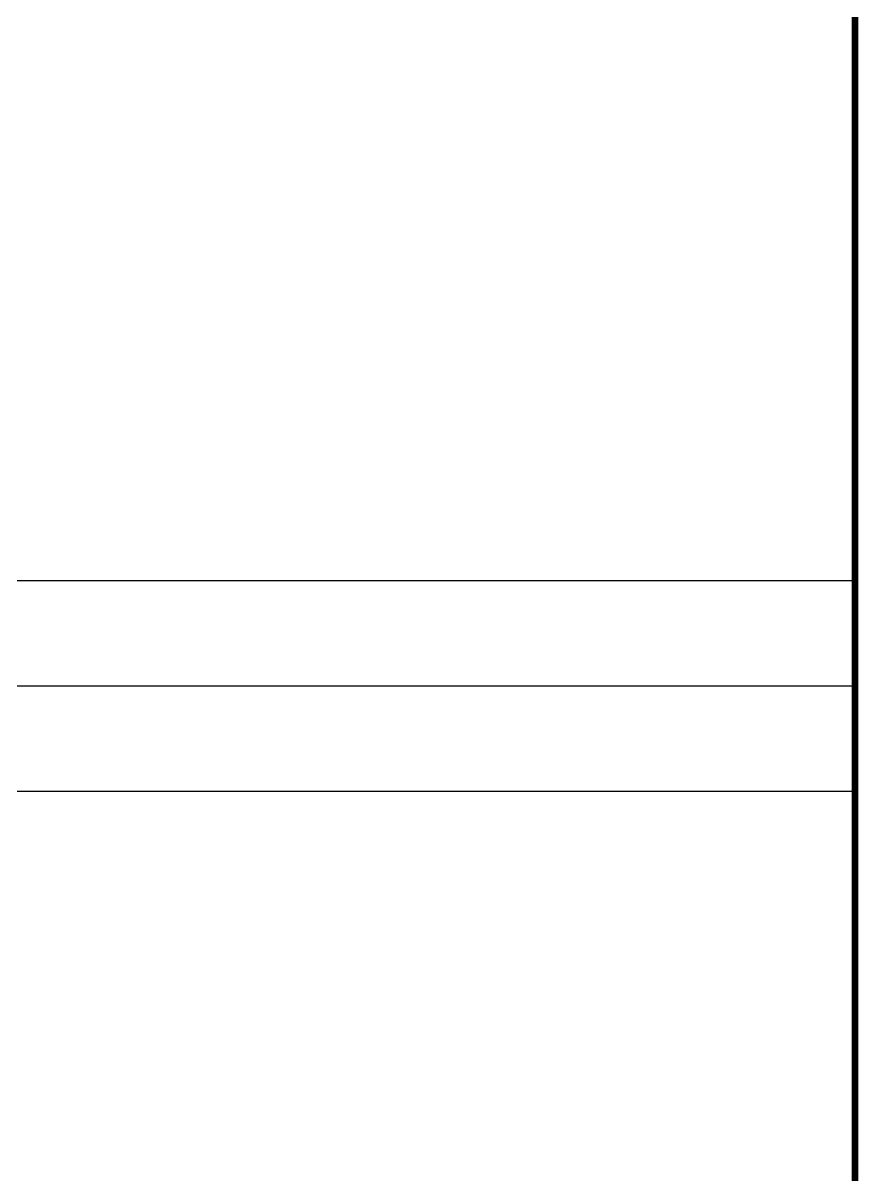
# Model space of a CAD drawing. Extents: x -483182 to 812890, y -390528 to -214858.
# Drawn here: x -328792 to -322344, y -342704 to -333961 of the extents above; entities that cross this region are included whole.
import ezdxf

# ---------------------------------------------------------------- set-up
doc = ezdxf.new("R2010")
doc.units = 0
doc.header["$LTSCALE"] = 1000
doc.header["$MEASUREMENT"] = 0
doc.layers.add('A-0-图名图例', color=2, linetype='Continuous')

# ---------------------------------------------------------------- blocks, each defined once
blk = doc.blocks.new('图框-A1')
at = {"const_width": 0.5}
blk.add_lwpolyline([(766, 584), (25, 584), (25, 10), (766, 10)], close=True, dxfattribs=at)
blk = doc.blocks.new('图签信息')
at = {"const_width": 0.5}
blk.add_lwpolyline([(-65, 0), (0, 0), (0, 500.5), (-65, 500.5)], close=True, dxfattribs=at)

msp = doc.modelspace()

# ---------------------------------------------------------------- linework, layer by layer
at = {"layer": 'A-0-图名图例'}
for p, q in [((-396580, -338191.9), (-322480, -338191.9)), ((-396580, -338991.9), (-322480, -338991.9)), ((-396580, -339791.9), (-322480, -339791.9))]:
    msp.add_line(p, q, dxfattribs=at)

# ---------------------------------------------------------------- block references
for name, p, xscale, yscale, zscale in [('图框-A1', (-399080, -353791.9), 100, 100, 100), ('图签信息', (-315980, -352791.9), 100.0000000000001, 100.0000000000001, 100.0000000000001)]:
    msp.add_blockref(name, p, dxfattribs=dict(xscale=xscale, yscale=yscale, zscale=zscale))

doc.saveas('drawing.dxf')
